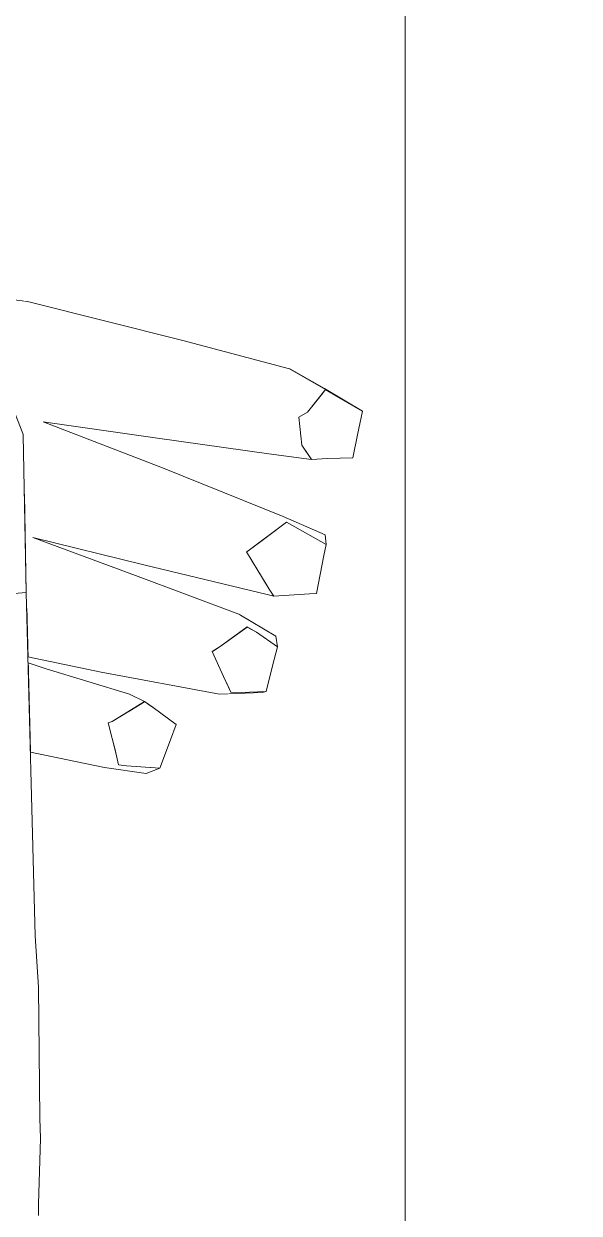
# Model space of a CAD drawing. Header units: millimetres. Extents: x -9413 to 8527, y -300 to 11224.
# Drawn here: x 2598.7 to 2726.4, y 1977.9 to 2251.6 of the extents above; entities that cross this region are included whole.
import ezdxf

# ---------------------------------------------------------------- set-up
doc = ezdxf.new("R2010")
doc.units = ezdxf.units.MM
doc.header["$MEASUREMENT"] = 0
doc.linetypes.add('Wipeout_Contour', pattern=[1000, 0, -1000])
doc.layers.add('ArchiCAD Doors', color=7, linetype='Continuous')
doc.layers.add('Interior - Furniture', color=7, linetype='Continuous')
for name, color, linetype, lineweight, true_color in [('ArchiCAD Doors_Pen_No__3', 7, 'Continuous', 18, 0xff6600), ('Interior - Furniture _Pen_No__24', 7, 'Continuous', 20, 0x029e21), ('Interior - Furniture _Pen_No__4', 7, 'Continuous', 20, 0x029e21)]:
    doc.layers.add(name, color=color, linetype=linetype, lineweight=lineweight, true_color=true_color)

# ---------------------------------------------------------------- blocks, each defined once
blk = doc.blocks.new('Section Elem_7_6')
at = {"color": 254, "linetype": 'Wipeout_Contour', "lineweight": 0, "ltscale": 49292.920306}
blk.add_wipeout([(2686.38, 1133.33), (2688.21, 1133.41), (2690.63, 1133.49), (2691.68, 1133.64), (2691.73, 1133.63), (2694.12, 1133.25), (2694.25, 1132.78), (2696.1, 1125.64), (2695.33, 1125.47), (2692.32, 1124.86), (2686.38, 1124.65), (2686.38, 1100), (2726.38, 1100), (2726.38, 1140), (2726.38, 3200), (2686.38, 3200)], dxfattribs=at).dxf.layer = 'ArchiCAD Doors'
at = {"color": 254, "linetype": 'Wipeout_Contour', "lineweight": 0, "ltscale": 217379.562384}
blk.add_wipeout([(2598.38, 2187.81), (2599.57, 2187.66), (2635.29, 2178.75), (2659.78, 2172.23), (2667.84, 2167.67), (2676.57, 2162.49), (2675.44, 2157.05), (2674.35, 2151.76), (2668.56, 2151.56), (2664.83, 2151.34), (2655.06, 2152.61), (2629.48, 2156.23), (2603.2, 2160), (2630.62, 2149.39), (2658.31, 2138.21), (2668, 2134.02), (2668.2, 2131.77), (2667.72, 2129.26), (2666.02, 2120.53), (2664.41, 2120.44), (2656.19, 2119.9), (2654.67, 2120.25), (2626.28, 2127.12), (2600.83, 2133.37), (2624.4, 2124.64), (2648.14, 2115.78), (2656.62, 2110.72), (2657.03, 2108.25), (2655.87, 2103.87), (2654.45, 2097.94), (2653.51, 2097.69), (2643.71, 2097.34), (2616.51, 2102.44), (2599.67, 2105.95), (2599.71, 2104.53), (2603.9, 2103.19), (2623.04, 2097.35), (2626.49, 2095.62), (2628.45, 2094.27), (2633.77, 2090.4), (2632.44, 2086.85), (2629.98, 2080.28), (2626.84, 2079.11), (2617.29, 2080.47), (2600.25, 2084), (2601.36, 2041.77), (2602.1, 2029.95), (2602.4, 1999.76), (2602.57, 1995.11), (2602.09, 1980.01), (2602.14, 1977.35), (2601.79, 1977.05), (2601.7, 1977), (2598.38, 1976.46), (2598.38, 1300), (2686.38, 1300), (2686.38, 3112), (2598.38, 3112), (2598.38, 2444.7), (2600.4, 2436.25), (2598.38, 2435.54), (2598.38, 2401.21), (2598.68, 2400.28), (2598.38, 2399.92)], dxfattribs=at).dxf.layer = 'ArchiCAD Doors'
at = {"layer": 'ArchiCAD Doors_Pen_No__3', "linetype": 'Continuous'}
blk.add_line((2686.38, 1133.33), (2686.38, 3200), dxfattribs=at)
blk = doc.blocks.new('Section Elem_44_6')
at = {"color": 254, "linetype": 'Wipeout_Contour', "lineweight": 0, "ltscale": 10180.674286}
blk.add_wipeout([(2590.37, 2187.67), (2599.57, 2187.66), (2592.3, 2188.57)], dxfattribs=at).dxf.layer = 'Interior - Furniture'
at = {"color": 254, "linetype": 'Wipeout_Contour', "lineweight": 0, "ltscale": 20573.451359}
blk.add_wipeout([(2661.96, 2161.1), (2662.64, 2154.64), (2663.02, 2154.07), (2664.57, 2153.66), (2667.69, 2167), (2663.96, 2162.26)], dxfattribs=at).dxf.layer = 'Interior - Furniture'
at = {"color": 254, "linetype": 'Wipeout_Contour', "lineweight": 0, "ltscale": 23633.279723}
blk.add_wipeout([(2603.2, 2160), (2597.75, 2159.17), (2598.47, 2157.34), (2598.56, 2157.09), (2598.6, 2156.97), (2598.86, 2143.44), (2602.14, 2142.8)], dxfattribs=at).dxf.layer = 'Interior - Furniture'
at = {"color": 254, "linetype": 'Wipeout_Contour', "lineweight": 0, "ltscale": 13608.545638}
blk.add_wipeout([(2665.45, 2121.38), (2655.87, 2120.38), (2656.19, 2119.9), (2664.41, 2120.44)], dxfattribs=at).dxf.layer = 'Interior - Furniture'
at = {"color": 254, "linetype": 'Wipeout_Contour', "lineweight": 0, "ltscale": 10168.797701}
blk.add_wipeout([(2648.14, 2115.78), (2650.04, 2112.85), (2652.18, 2111.58)], dxfattribs=at).dxf.layer = 'Interior - Furniture'
at = {"color": 254, "linetype": 'Wipeout_Contour', "lineweight": 0, "ltscale": 10139.488488}
blk.add_wipeout([(2639.72, 2108.22), (2642.03, 2107.19), (2643.86, 2108.32)], dxfattribs=at).dxf.layer = 'Interior - Furniture'
at = {"color": 254, "linetype": 'Wipeout_Contour', "lineweight": 0, "ltscale": 10129.282888}
blk.add_wipeout([(2643.71, 2097.34), (2646.3, 2097.83), (2644.6, 2101.39)], dxfattribs=at).dxf.layer = 'Interior - Furniture'
at = {"color": 254, "linetype": 'Wipeout_Contour', "lineweight": 0, "ltscale": 10036.914045}
blk.add_wipeout([(2617.29, 2080.47), (2620.48, 2081.11), (2619.89, 2083.88)], dxfattribs=at).dxf.layer = 'Interior - Furniture'
at = {"color": 254, "linetype": 'Wipeout_Contour', "lineweight": 0, "ltscale": 29251.843921}
blk.add_wipeout([(2550.43, 1987.59), (2550.87, 1970.05), (2552.7, 1970.22), (2583.17, 1975.57), (2586.26, 1976.51), (2594.31, 1976.74), (2598.96, 1976.83), (2602.14, 1977.35), (2602.09, 1980.01)], dxfattribs=at).dxf.layer = 'Interior - Furniture'
at = {"color": 254, "linetype": 'Wipeout_Contour', "lineweight": 0, "ltscale": 13528.97371}
blk.add_wipeout([(2600.9, 2170.61), (2594.28, 2168.08), (2597.75, 2159.17), (2603.2, 2160)], dxfattribs=at).dxf.layer = 'Interior - Furniture'
at = {"color": 254, "linetype": 'Wipeout_Contour', "lineweight": 0, "ltscale": 10314.347991}
blk.add_wipeout([(2668.05, 2167.46), (2668.02, 2167.42), (2671.15, 2165.59)], dxfattribs=at).dxf.layer = 'Interior - Furniture'
at = {"color": 254, "linetype": 'Wipeout_Contour', "lineweight": 0, "ltscale": 10267.82842}
blk.add_wipeout([(2655.06, 2152.61), (2664.83, 2151.34), (2662.64, 2154.64)], dxfattribs=at).dxf.layer = 'Interior - Furniture'
at = {"color": 254, "linetype": 'Wipeout_Contour', "lineweight": 0, "ltscale": 13466.6689}
blk.add_wipeout([(2598.86, 2143.44), (2599.03, 2134.09), (2600.83, 2133.37), (2602.14, 2142.8)], dxfattribs=at).dxf.layer = 'Interior - Furniture'
at = {"color": 254, "linetype": 'Wipeout_Contour', "lineweight": 0, "ltscale": 10217.932871}
blk.add_wipeout([(2665.45, 2121.38), (2664.41, 2120.44), (2666.02, 2120.53)], dxfattribs=at).dxf.layer = 'Interior - Furniture'
at = {"color": 254, "linetype": 'Wipeout_Contour', "lineweight": 0, "ltscale": 13564.093533}
blk.add_wipeout([(2657.03, 2108.25), (2656.62, 2110.72), (2648.14, 2115.78), (2652.18, 2111.58)], dxfattribs=at).dxf.layer = 'Interior - Furniture'
at = {"color": 254, "linetype": 'Wipeout_Contour', "lineweight": 0, "ltscale": 13390.964902}
blk.add_wipeout([(2618.08, 2090.74), (2616.3, 2090.81), (2617.29, 2080.47), (2619.89, 2083.88)], dxfattribs=at).dxf.layer = 'Interior - Furniture'
at = {"color": 254, "linetype": 'Wipeout_Contour', "lineweight": 0, "ltscale": 9782.130277}
blk.add_wipeout([(2550.43, 1987.59), (2602.09, 1980.01), (2602.57, 1995.11)], dxfattribs=at).dxf.layer = 'Interior - Furniture'
at = {"color": 254, "linetype": 'Wipeout_Contour', "lineweight": 0, "ltscale": 10151.172422}
blk.add_wipeout([(2592.89, 2171.65), (2594.28, 2168.08), (2600.9, 2170.61)], dxfattribs=at).dxf.layer = 'Interior - Furniture'
at = {"color": 254, "linetype": 'Wipeout_Contour', "lineweight": 0, "ltscale": 17188.558258}
blk.add_wipeout([(2659.78, 2172.23), (2668.05, 2167.46), (2671.15, 2165.59), (2676.57, 2162.49), (2667.84, 2167.67)], dxfattribs=at).dxf.layer = 'Interior - Furniture'
at = {"color": 254, "linetype": 'Wipeout_Contour', "lineweight": 0, "ltscale": 10087.782832}
blk.add_wipeout([(2599.03, 2134.09), (2599.11, 2130.06), (2600.83, 2133.37)], dxfattribs=at).dxf.layer = 'Interior - Furniture'
at = {"color": 254, "linetype": 'Wipeout_Contour', "lineweight": 0, "ltscale": 13538.22726}
blk.add_wipeout([(2650.04, 2112.85), (2648.14, 2115.78), (2639.72, 2108.22), (2643.86, 2108.32)], dxfattribs=at).dxf.layer = 'Interior - Furniture'
at = {"color": 254, "linetype": 'Wipeout_Contour', "lineweight": 0, "ltscale": 13418.950509}
blk.add_wipeout([(2626.49, 2095.62), (2623.04, 2097.35), (2616.3, 2090.81), (2619.02, 2091.09)], dxfattribs=at).dxf.layer = 'Interior - Furniture'
at = {"color": 254, "linetype": 'Wipeout_Contour', "lineweight": 0, "ltscale": 13394.545239}
blk.add_wipeout([(2617.29, 2080.47), (2626.84, 2079.11), (2629.98, 2080.28), (2622.33, 2080.88)], dxfattribs=at).dxf.layer = 'Interior - Furniture'
at = {"color": 254, "linetype": 'Wipeout_Contour', "lineweight": 0, "ltscale": 13050.015605}
blk.add_wipeout([(2602.4, 1999.76), (2549.26, 2024.85), (2550.43, 1987.59), (2602.57, 1995.11)], dxfattribs=at).dxf.layer = 'Interior - Furniture'
at = {"color": 254, "linetype": 'Wipeout_Contour', "lineweight": 0, "ltscale": 13553.994785}
blk.add_wipeout([(2599.57, 2187.66), (2587.61, 2185.18), (2592.89, 2171.65), (2600.9, 2170.61)], dxfattribs=at).dxf.layer = 'Interior - Furniture'
at = {"color": 254, "linetype": 'Wipeout_Contour', "lineweight": 0, "ltscale": 10286.462127}
blk.add_wipeout([(2657.89, 2162.82), (2661.96, 2161.1), (2663.96, 2162.26)], dxfattribs=at).dxf.layer = 'Interior - Furniture'
at = {"color": 254, "linetype": 'Wipeout_Contour', "lineweight": 0, "ltscale": 13510.101179}
blk.add_wipeout([(2642.03, 2107.19), (2639.72, 2108.22), (2643.71, 2097.34), (2644.6, 2101.39)], dxfattribs=at).dxf.layer = 'Interior - Furniture'
at = {"color": 254, "linetype": 'Wipeout_Contour', "lineweight": 0, "ltscale": 10081.245302}
blk.add_wipeout([(2626.49, 2095.62), (2626.29, 2095.5), (2628.45, 2094.27)], dxfattribs=at).dxf.layer = 'Interior - Furniture'
at = {"color": 254, "linetype": 'Wipeout_Contour', "lineweight": 0, "ltscale": 10050.659497}
blk.add_wipeout([(2616.3, 2090.81), (2618.08, 2090.74), (2619.02, 2091.09)], dxfattribs=at).dxf.layer = 'Interior - Furniture'
at = {"color": 254, "linetype": 'Wipeout_Contour', "lineweight": 0, "ltscale": 10037.382461}
blk.add_wipeout([(2620.48, 2081.11), (2617.29, 2080.47), (2622.33, 2080.88)], dxfattribs=at).dxf.layer = 'Interior - Furniture'
at = {"color": 254, "linetype": 'Wipeout_Contour', "lineweight": 0, "ltscale": 9837.618326}
blk.add_wipeout([(2602.1, 2029.95), (2549.26, 2024.85), (2602.4, 1999.76)], dxfattribs=at).dxf.layer = 'Interior - Furniture'
at = {"color": 254, "linetype": 'Wipeout_Contour', "lineweight": 0, "ltscale": 13563.013892}
blk.add_wipeout([(2587.21, 2186.2), (2587.61, 2185.18), (2599.57, 2187.66), (2590.37, 2187.67)], dxfattribs=at).dxf.layer = 'Interior - Furniture'
at = {"color": 254, "linetype": 'Wipeout_Contour', "lineweight": 0, "ltscale": 13729.207385}
blk.add_wipeout([(2668.05, 2167.46), (2659.78, 2172.23), (2657.89, 2162.82), (2663.96, 2162.26)], dxfattribs=at).dxf.layer = 'Interior - Furniture'
at = {"color": 254, "linetype": 'Wipeout_Contour', "lineweight": 0, "ltscale": 13519.109321}
blk.add_wipeout([(2643.71, 2097.34), (2653.51, 2097.69), (2654.45, 2097.94), (2648.71, 2097.69)], dxfattribs=at).dxf.layer = 'Interior - Furniture'
at = {"color": 254, "linetype": 'Wipeout_Contour', "lineweight": 0, "ltscale": 16803.785678}
blk.add_wipeout([(2626.29, 2095.5), (2625.8, 2095.2), (2630.93, 2091.22), (2633.77, 2090.4), (2628.45, 2094.27)], dxfattribs=at).dxf.layer = 'Interior - Furniture'
at = {"color": 254, "linetype": 'Wipeout_Contour', "lineweight": 0, "ltscale": 10279.82191}
blk.add_wipeout([(2657.89, 2162.82), (2659.78, 2172.23), (2635.29, 2178.75)], dxfattribs=at).dxf.layer = 'Interior - Furniture'
at = {"color": 254, "linetype": 'Wipeout_Contour', "lineweight": 0, "ltscale": 13753.885851}
blk.add_wipeout([(2668.02, 2167.42), (2675.44, 2157.05), (2676.57, 2162.49), (2671.15, 2165.59)], dxfattribs=at).dxf.layer = 'Interior - Furniture'
at = {"color": 254, "linetype": 'Wipeout_Contour', "lineweight": 0, "ltscale": 16937.036151}
blk.add_wipeout([(2653.56, 2097.91), (2654.45, 2097.94), (2655.87, 2103.87), (2656.4, 2108.68), (2656.17, 2108.84)], dxfattribs=at).dxf.layer = 'Interior - Furniture'
at = {"color": 254, "linetype": 'Wipeout_Contour', "lineweight": 0, "ltscale": 10130.445448}
blk.add_wipeout([(2646.3, 2097.83), (2643.71, 2097.34), (2648.71, 2097.69)], dxfattribs=at).dxf.layer = 'Interior - Furniture'
at = {"color": 254, "linetype": 'Wipeout_Contour', "lineweight": 0, "ltscale": 23468.469419}
blk.add_wipeout([(2618.08, 2090.74), (2619.39, 2085.77), (2625.1, 2080.66), (2627.3, 2080.49), (2630.93, 2091.22), (2622.7, 2093.32), (2619.02, 2091.09)], dxfattribs=at).dxf.layer = 'Interior - Furniture'
at = {"layer": 'Interior - Furniture _Pen_No__4', "linetype": 'Continuous'}
blk.add_line((2659.86, 2172.18), (2659.78, 2172.23), dxfattribs=at)
at = {"color": 254, "linetype": 'Wipeout_Contour', "lineweight": 0, "ltscale": 10254.191116}
blk.add_wipeout([(2635.29, 2178.75), (2630.82, 2166.55), (2657.89, 2162.82)], dxfattribs=at).dxf.layer = 'Interior - Furniture'
at = {"color": 254, "linetype": 'Wipeout_Contour', "lineweight": 0, "ltscale": 10171.928867}
blk.add_wipeout([(2655.87, 2103.87), (2657.03, 2108.25), (2656.4, 2108.68)], dxfattribs=at).dxf.layer = 'Interior - Furniture'
at = {"color": 254, "linetype": 'Wipeout_Contour', "lineweight": 0, "ltscale": 10077.821867}
blk.add_wipeout([(2624.18, 2094.21), (2630.93, 2091.22), (2625.8, 2095.2)], dxfattribs=at).dxf.layer = 'Interior - Furniture'
at = {"color": 254, "linetype": 'Wipeout_Contour', "lineweight": 0, "ltscale": 16739.704735}
blk.add_wipeout([(2625.1, 2080.66), (2619.39, 2085.77), (2619.89, 2083.88), (2620.48, 2081.11), (2622.33, 2080.88)], dxfattribs=at).dxf.layer = 'Interior - Furniture'
at = {"color": 254, "linetype": 'Wipeout_Contour', "lineweight": 0, "ltscale": 10204.908298}
blk.add_wipeout([(2599.57, 2187.66), (2600.9, 2170.61), (2635.29, 2178.75)], dxfattribs=at).dxf.layer = 'Interior - Furniture'
at = {"color": 254, "linetype": 'Wipeout_Contour', "lineweight": 0, "ltscale": 13698.508565}
blk.add_wipeout([(2661.96, 2161.1), (2657.89, 2162.82), (2655.06, 2152.61), (2662.64, 2154.64)], dxfattribs=at).dxf.layer = 'Interior - Furniture'
at = {"color": 254, "linetype": 'Wipeout_Contour', "lineweight": 0, "ltscale": 27086.449134}
blk.add_wipeout([(2643.86, 2108.32), (2642.08, 2107.22), (2653.27, 2097.89), (2653.56, 2097.91), (2656.17, 2108.84), (2652.18, 2111.58), (2650.34, 2112.67), (2649.95, 2112.79)], dxfattribs=at).dxf.layer = 'Interior - Furniture'
at = {"color": 254, "linetype": 'Wipeout_Contour', "lineweight": 0, "ltscale": 10074.234389}
blk.add_wipeout([(2624.18, 2094.21), (2622.7, 2093.32), (2630.93, 2091.22)], dxfattribs=at).dxf.layer = 'Interior - Furniture'
at = {"layer": 'Interior - Furniture _Pen_No__4', "linetype": 'Continuous'}
for p, q in [((2592.3, 2188.57), (2599.57, 2187.66)), ((2657.03, 2108.25), (2656.62, 2110.72))]:
    blk.add_line(p, q, dxfattribs=at)
at = {"color": 254, "linetype": 'Wipeout_Contour', "lineweight": 0, "ltscale": 10276.397647}
blk.add_wipeout([(2664.57, 2153.66), (2663.02, 2154.07), (2663.38, 2153.53)], dxfattribs=at).dxf.layer = 'Interior - Furniture'
at = {"color": 254, "linetype": 'Wipeout_Contour', "lineweight": 0, "ltscale": 10168.019658}
blk.add_wipeout([(2649.95, 2112.79), (2650.34, 2112.67), (2650.04, 2112.85)], dxfattribs=at).dxf.layer = 'Interior - Furniture'
at = {"color": 254, "linetype": 'Wipeout_Contour', "lineweight": 0, "ltscale": 20279.001933}
blk.add_wipeout([(2642.03, 2107.19), (2644.6, 2101.39), (2645.23, 2100.07), (2652.87, 2097.87), (2653.27, 2097.89), (2642.08, 2107.22)], dxfattribs=at).dxf.layer = 'Interior - Furniture'
at = {"color": 254, "linetype": 'Wipeout_Contour', "lineweight": 0, "ltscale": 13387.246733}
blk.add_wipeout([(2599.92, 2096.57), (2599.95, 2095.32), (2616.3, 2090.81), (2623.04, 2097.35)], dxfattribs=at).dxf.layer = 'Interior - Furniture'
at = {"color": 254, "linetype": 'Wipeout_Contour', "lineweight": 0, "ltscale": 10082.7627}
blk.add_wipeout([(2630.93, 2091.22), (2632.44, 2086.85), (2633.77, 2090.4)], dxfattribs=at).dxf.layer = 'Interior - Furniture'
at = {"layer": 'Interior - Furniture _Pen_No__24', "linetype": 'Continuous', "flags": 128}
for points in [[(2657.03, 2108.25), (2652.18, 2111.58), (2650.04, 2112.85)], [(2654.45, 2097.94), (2655.87, 2103.87), (2657.03, 2108.25)]]:
    blk.add_lwpolyline(points, dxfattribs=at)
at = {"color": 254, "linetype": 'Wipeout_Contour', "lineweight": 0, "ltscale": 17136.954667}
blk.add_wipeout([(2663.38, 2153.53), (2664.48, 2151.87), (2668.56, 2151.56), (2674.35, 2151.76), (2664.57, 2153.66)], dxfattribs=at).dxf.layer = 'Interior - Furniture'
at = {"color": 254, "linetype": 'Wipeout_Contour', "lineweight": 0, "ltscale": 10131.721116}
blk.add_wipeout([(2617.56, 2112.99), (2639.72, 2108.22), (2648.14, 2115.78)], dxfattribs=at).dxf.layer = 'Interior - Furniture'
at = {"color": 254, "linetype": 'Wipeout_Contour', "lineweight": 0, "ltscale": 13387.840732}
blk.add_wipeout([(2599.83, 2099.76), (2599.92, 2096.57), (2623.04, 2097.35), (2603.9, 2103.19)], dxfattribs=at).dxf.layer = 'Interior - Furniture'
at = {"color": 254, "linetype": 'Wipeout_Contour', "lineweight": 0, "ltscale": 13515.111768}
blk.add_wipeout([(2652.87, 2097.87), (2645.23, 2100.07), (2646.3, 2097.83), (2648.71, 2097.69)], dxfattribs=at).dxf.layer = 'Interior - Furniture'
at = {"color": 254, "linetype": 'Wipeout_Contour', "lineweight": 0, "ltscale": 13424.201766}
blk.add_wipeout([(2627.3, 2080.49), (2629.98, 2080.28), (2632.44, 2086.85), (2630.93, 2091.22)], dxfattribs=at).dxf.layer = 'Interior - Furniture'
at = {"layer": 'Interior - Furniture _Pen_No__24', "linetype": 'Continuous'}
blk.add_line((2661.96, 2161.1), (2662.64, 2154.64), dxfattribs=at)
at = {"layer": 'Interior - Furniture _Pen_No__24', "linetype": 'Continuous', "flags": 128}
for points in [[(2646.3, 2097.83), (2648.71, 2097.69), (2654.45, 2097.94)], [(2633.77, 2090.4), (2628.45, 2094.27), (2626.49, 2095.62)], [(2629.98, 2080.28), (2632.44, 2086.85), (2633.77, 2090.4)], [(2620.48, 2081.11), (2622.33, 2080.88), (2629.98, 2080.28)]]:
    blk.add_lwpolyline(points, dxfattribs=at)
at = {"layer": 'Interior - Furniture _Pen_No__4', "linetype": 'Continuous'}
for p, q in [((2654.45, 2097.94), (2653.51, 2097.69)), ((2629.98, 2080.28), (2626.84, 2079.11))]:
    blk.add_line(p, q, dxfattribs=at)
at = {"color": 254, "linetype": 'Wipeout_Contour', "lineweight": 0, "ltscale": 10277.907941}
blk.add_wipeout([(2664.48, 2151.87), (2664.83, 2151.34), (2668.56, 2151.56)], dxfattribs=at).dxf.layer = 'Interior - Furniture'
at = {"color": 254, "linetype": 'Wipeout_Contour', "lineweight": 0, "ltscale": 10130.212069}
blk.add_wipeout([(2617.56, 2112.99), (2648.14, 2115.78), (2624.4, 2124.64)], dxfattribs=at).dxf.layer = 'Interior - Furniture'
at = {"color": 254, "linetype": 'Wipeout_Contour', "lineweight": 0, "ltscale": 10033.588434}
blk.add_wipeout([(2603.9, 2103.19), (2599.75, 2103.03), (2599.83, 2099.76)], dxfattribs=at).dxf.layer = 'Interior - Furniture'
at = {"color": 254, "linetype": 'Wipeout_Contour', "lineweight": 0, "ltscale": 13370.103334}
blk.add_wipeout([(2599.95, 2095.32), (2600, 2093.37), (2617.29, 2080.47), (2616.3, 2090.81)], dxfattribs=at).dxf.layer = 'Interior - Furniture'
at = {"layer": 'Interior - Furniture _Pen_No__4', "linetype": 'Continuous'}
blk.add_line((2648.14, 2115.78), (2656.62, 2110.72), dxfattribs=at)
at = {"color": 254, "linetype": 'Wipeout_Contour', "lineweight": 0, "ltscale": 17169.635131}
blk.add_wipeout([(2664.57, 2153.66), (2674.35, 2151.76), (2675.44, 2157.05), (2668.02, 2167.42), (2667.69, 2167)], dxfattribs=at).dxf.layer = 'Interior - Furniture'
at = {"color": 254, "linetype": 'Wipeout_Contour', "lineweight": 0, "ltscale": 13595.717404}
blk.add_wipeout([(2649.93, 2130.07), (2649.43, 2130.39), (2654.67, 2120.25), (2655.09, 2121.54)], dxfattribs=at).dxf.layer = 'Interior - Furniture'
at = {"color": 254, "linetype": 'Wipeout_Contour', "lineweight": 0, "ltscale": 10116.718258}
blk.add_wipeout([(2643.71, 2097.34), (2639.72, 2108.22), (2617.56, 2112.99)], dxfattribs=at).dxf.layer = 'Interior - Furniture'
at = {"color": 254, "linetype": 'Wipeout_Contour', "lineweight": 0, "ltscale": 10035.970797}
blk.add_wipeout([(2599.71, 2104.53), (2599.75, 2103.03), (2603.9, 2103.19)], dxfattribs=at).dxf.layer = 'Interior - Furniture'
at = {"color": 254, "linetype": 'Wipeout_Contour', "lineweight": 0, "ltscale": 10013.981275}
blk.add_wipeout([(2600, 2093.37), (2600.25, 2084), (2617.29, 2080.47)], dxfattribs=at).dxf.layer = 'Interior - Furniture'
at = {"layer": 'Interior - Furniture _Pen_No__24', "linetype": 'Continuous'}
blk.add_line((2662.64, 2154.64), (2664.83, 2151.34), dxfattribs=at)
at = {"layer": 'Interior - Furniture _Pen_No__24', "linetype": 'Continuous', "flags": 128}
for points in [[(2668.05, 2167.46), (2663.96, 2162.26), (2661.96, 2161.1)], [(2676.57, 2162.49), (2671.15, 2165.59), (2668.05, 2167.46)], [(2674.35, 2151.76), (2675.44, 2157.05), (2676.57, 2162.49)], [(2664.83, 2151.34), (2668.56, 2151.56), (2674.35, 2151.76)], [(2626.49, 2095.62), (2619.02, 2091.09), (2618.08, 2090.74)], [(2618.08, 2090.74), (2619.89, 2083.88), (2620.48, 2081.11)]]:
    blk.add_lwpolyline(points, dxfattribs=at)
at = {"layer": 'Interior - Furniture _Pen_No__4', "linetype": 'Continuous'}
for p, q in [((2668.05, 2167.46), (2659.78, 2172.23)), ((2667.84, 2167.67), (2659.86, 2172.18)), ((2676.57, 2162.49), (2667.84, 2167.67)), ((2671.15, 2165.59), (2668.02, 2167.42)), ((2617.29, 2080.47), (2626.84, 2079.11))]:
    blk.add_line(p, q, dxfattribs=at)
at = {"color": 254, "linetype": 'Wipeout_Contour', "lineweight": 0, "ltscale": 13622.816797}
blk.add_wipeout([(2659.1, 2136.96), (2658.31, 2138.21), (2649.43, 2130.39), (2650.27, 2130.29)], dxfattribs=at).dxf.layer = 'Interior - Furniture'
at = {"color": 254, "linetype": 'Wipeout_Contour', "lineweight": 0, "ltscale": 10194.480063}
blk.add_wipeout([(2654.67, 2120.25), (2656.19, 2119.9), (2655.09, 2121.54)], dxfattribs=at).dxf.layer = 'Interior - Furniture'
at = {"color": 254, "linetype": 'Wipeout_Contour', "lineweight": 0, "ltscale": 10095.392518}
blk.add_wipeout([(2616.51, 2102.44), (2643.71, 2097.34), (2617.56, 2112.99)], dxfattribs=at).dxf.layer = 'Interior - Furniture'
at = {"layer": 'Interior - Furniture _Pen_No__24', "linetype": 'Continuous', "flags": 128}
for points in [[(2650.04, 2112.85), (2643.86, 2108.32), (2642.03, 2107.19)], [(2642.03, 2107.19), (2644.6, 2101.39), (2646.3, 2097.83)]]:
    blk.add_lwpolyline(points, dxfattribs=at)
at = {"layer": 'Interior - Furniture _Pen_No__4', "linetype": 'Continuous'}
for p, q in [((2626.49, 2095.62), (2623.04, 2097.35)), ((2643.71, 2097.34), (2653.51, 2097.69))]:
    blk.add_line(p, q, dxfattribs=at)
at = {"color": 254, "linetype": 'Wipeout_Contour', "lineweight": 0, "ltscale": 10234.366989}
blk.add_wipeout([(2658.31, 2138.21), (2659.1, 2136.96), (2659.79, 2136.56)], dxfattribs=at).dxf.layer = 'Interior - Furniture'
at = {"color": 254, "linetype": 'Wipeout_Contour', "lineweight": 0, "ltscale": 10199.958298}
blk.add_wipeout([(2649.43, 2130.39), (2649.93, 2130.07), (2650.27, 2130.29)], dxfattribs=at).dxf.layer = 'Interior - Furniture'
at = {"color": 254, "linetype": 'Wipeout_Contour', "lineweight": 0, "ltscale": 13447.312523}
blk.add_wipeout([(2624.4, 2124.64), (2599.3, 2119.77), (2599.37, 2117.15), (2617.56, 2112.99)], dxfattribs=at).dxf.layer = 'Interior - Furniture'
at = {"color": 254, "linetype": 'Wipeout_Contour', "lineweight": 0, "ltscale": 13602.931347}
blk.add_wipeout([(2652.79, 2125.34), (2655.09, 2121.54), (2655.87, 2120.38), (2665.45, 2121.38)], dxfattribs=at).dxf.layer = 'Interior - Furniture'
at = {"color": 254, "linetype": 'Wipeout_Contour', "lineweight": 0, "ltscale": 13654.831646}
blk.add_wipeout([(2668.2, 2131.77), (2668, 2134.02), (2658.31, 2138.21), (2659.79, 2136.56)], dxfattribs=at).dxf.layer = 'Interior - Furniture'
at = {"color": 254, "linetype": 'Wipeout_Contour', "lineweight": 0, "ltscale": 16810.56868}
blk.add_wipeout([(2599.11, 2130.06), (2599.28, 2120.76), (2599.3, 2119.77), (2624.4, 2124.64), (2600.83, 2133.37)], dxfattribs=at).dxf.layer = 'Interior - Furniture'
at = {"color": 254, "linetype": 'Wipeout_Contour', "lineweight": 0, "ltscale": 10065.12547}
blk.add_wipeout([(2599.37, 2117.15), (2599.55, 2110.43), (2617.56, 2112.99)], dxfattribs=at).dxf.layer = 'Interior - Furniture'
at = {"color": 254, "linetype": 'Wipeout_Contour', "lineweight": 0, "ltscale": 16706.190812}
blk.add_wipeout([(2559.11, 2117.49), (2599.28, 2120.76), (2598.6, 2156.97), (2560.92, 2124.61), (2559.61, 2123.23)], dxfattribs=at).dxf.layer = 'Interior - Furniture'
at = {"color": 254, "linetype": 'Wipeout_Contour', "lineweight": 0, "ltscale": 10195.554696}
blk.add_wipeout([(2624.24, 2136.99), (2649.43, 2130.39), (2658.31, 2138.21)], dxfattribs=at).dxf.layer = 'Interior - Furniture'
at = {"color": 254, "linetype": 'Wipeout_Contour', "lineweight": 0, "ltscale": 13414.629818}
blk.add_wipeout([(2599.55, 2110.43), (2599.67, 2105.95), (2616.51, 2102.44), (2617.56, 2112.99)], dxfattribs=at).dxf.layer = 'Interior - Furniture'
at = {"layer": 'Interior - Furniture _Pen_No__4', "linetype": 'Continuous'}
for p, q in [((2623.04, 2097.35), (2603.9, 2103.19)), ((2643.71, 2097.34), (2616.51, 2102.44))]:
    blk.add_line(p, q, dxfattribs=at)
at = {"color": 254, "linetype": 'Wipeout_Contour', "lineweight": 0, "ltscale": 10192.864753}
blk.add_wipeout([(2658.31, 2138.21), (2630.62, 2149.39), (2624.24, 2136.99)], dxfattribs=at).dxf.layer = 'Interior - Furniture'
at = {"color": 254, "linetype": 'Wipeout_Contour', "lineweight": 0, "ltscale": 23254.77919}
blk.add_wipeout([(2559.11, 2117.49), (2558.84, 2114.19), (2566.27, 2106.28), (2563.59, 2104.13), (2561.5, 2102.39), (2601.36, 2041.77), (2599.28, 2120.76)], dxfattribs=at).dxf.layer = 'Interior - Furniture'
at = {"layer": 'Interior - Furniture _Pen_No__4', "linetype": 'Continuous'}
blk.add_line((2599.28, 2120.76), (2559.08, 2117.49), dxfattribs=at)
at = {"color": 254, "linetype": 'Wipeout_Contour', "lineweight": 0, "ltscale": 17048.001622}
blk.add_wipeout([(2659.1, 2136.96), (2652.51, 2131.98), (2665.45, 2121.38), (2667.61, 2132.1), (2659.79, 2136.56)], dxfattribs=at).dxf.layer = 'Interior - Furniture'
at = {"color": 254, "linetype": 'Wipeout_Contour', "lineweight": 0, "ltscale": 19788.221617}
blk.add_wipeout([(2549.26, 2024.85), (2602.1, 2029.95), (2601.36, 2041.77), (2561.5, 2102.39), (2556.41, 2097.44), (2551.45, 2099.72)], dxfattribs=at).dxf.layer = 'Interior - Furniture'
at = {"layer": 'Interior - Furniture _Pen_No__4', "linetype": 'Continuous'}
for p, q in [((2658.31, 2138.21), (2668, 2134.02)), ((2599.67, 2105.95), (2616.51, 2102.44)), ((2599.71, 2104.53), (2603.9, 2103.19)), ((2617.29, 2080.47), (2600.25, 2084))]:
    blk.add_line(p, q, dxfattribs=at)
at = {"color": 254, "linetype": 'Wipeout_Contour', "lineweight": 0, "ltscale": 17010.289663}
blk.add_wipeout([(2650.27, 2130.29), (2649.93, 2130.07), (2652.79, 2125.34), (2665.45, 2121.38), (2652.51, 2131.98)], dxfattribs=at).dxf.layer = 'Interior - Furniture'
at = {"color": 254, "linetype": 'Wipeout_Contour', "lineweight": 0, "ltscale": 17056.188212}
blk.add_wipeout([(2665.45, 2121.38), (2666.02, 2120.53), (2667.72, 2129.26), (2667.88, 2131.95), (2667.61, 2132.1)], dxfattribs=at).dxf.layer = 'Interior - Furniture'
at = {"color": 254, "linetype": 'Wipeout_Contour', "lineweight": 0, "ltscale": 10176.677912}
blk.add_wipeout([(2649.43, 2130.39), (2626.28, 2127.12), (2654.67, 2120.25)], dxfattribs=at).dxf.layer = 'Interior - Furniture'
at = {"layer": 'Interior - Furniture _Pen_No__24', "linetype": 'Continuous', "flags": 128}
blk.add_lwpolyline([(2656.19, 2119.9), (2664.41, 2120.44), (2666.02, 2120.53)], dxfattribs=at)
at = {"layer": 'Interior - Furniture _Pen_No__4', "linetype": 'Continuous'}
for p, q in [((2648.14, 2115.78), (2624.4, 2124.64)), ((2656.19, 2119.9), (2654.67, 2120.25))]:
    blk.add_line(p, q, dxfattribs=at)
at = {"color": 254, "linetype": 'Wipeout_Contour', "lineweight": 0, "ltscale": 10163.84726}
blk.add_wipeout([(2624.24, 2136.99), (2626.28, 2127.12), (2649.43, 2130.39)], dxfattribs=at).dxf.layer = 'Interior - Furniture'
at = {"color": 254, "linetype": 'Wipeout_Contour', "lineweight": 0, "ltscale": 10243.970331}
blk.add_wipeout([(2667.72, 2129.26), (2668.2, 2131.77), (2667.88, 2131.95)], dxfattribs=at).dxf.layer = 'Interior - Furniture'
at = {"layer": 'Interior - Furniture _Pen_No__24', "linetype": 'Continuous', "flags": 128}
for points in [[(2659.1, 2136.96), (2650.27, 2130.29), (2649.93, 2130.07)], [(2668.2, 2131.77), (2659.79, 2136.56), (2659.1, 2136.96)], [(2649.93, 2130.07), (2655.09, 2121.54), (2656.19, 2119.9)], [(2666.02, 2120.53), (2667.72, 2129.26), (2668.2, 2131.77)]]:
    blk.add_lwpolyline(points, dxfattribs=at)
at = {"layer": 'Interior - Furniture _Pen_No__4', "linetype": 'Continuous'}
blk.add_line((2668.2, 2131.77), (2668, 2134.02), dxfattribs=at)
at = {"color": 254, "linetype": 'Wipeout_Contour', "lineweight": 0, "ltscale": 10137.975861}
blk.add_wipeout([(2603.2, 2160), (2602.14, 2142.8), (2624.24, 2136.99)], dxfattribs=at).dxf.layer = 'Interior - Furniture'
at = {"color": 254, "linetype": 'Wipeout_Contour', "lineweight": 0, "ltscale": 10163.798979}
blk.add_wipeout([(2603.2, 2160), (2624.24, 2136.99), (2630.62, 2149.39)], dxfattribs=at).dxf.layer = 'Interior - Furniture'
at = {"layer": 'Interior - Furniture _Pen_No__4', "linetype": 'Continuous'}
blk.add_line((2658.31, 2138.21), (2630.62, 2149.39), dxfattribs=at)
at = {"color": 254, "linetype": 'Wipeout_Contour', "lineweight": 0, "ltscale": 10252.674879}
blk.add_wipeout([(2655.06, 2152.61), (2657.89, 2162.82), (2630.82, 2166.55)], dxfattribs=at).dxf.layer = 'Interior - Furniture'
at = {"color": 254, "linetype": 'Wipeout_Contour', "lineweight": 0, "ltscale": 10114.651105}
blk.add_wipeout([(2602.14, 2142.8), (2600.83, 2133.37), (2626.28, 2127.12)], dxfattribs=at).dxf.layer = 'Interior - Furniture'
at = {"color": 254, "linetype": 'Wipeout_Contour', "lineweight": 0, "ltscale": 10226.860248}
blk.add_wipeout([(2630.82, 2166.55), (2629.48, 2156.23), (2655.06, 2152.61)], dxfattribs=at).dxf.layer = 'Interior - Furniture'
at = {"color": 254, "linetype": 'Wipeout_Contour', "lineweight": 0, "ltscale": 10134.541296}
blk.add_wipeout([(2624.24, 2136.99), (2602.14, 2142.8), (2626.28, 2127.12)], dxfattribs=at).dxf.layer = 'Interior - Furniture'
at = {"layer": 'Interior - Furniture _Pen_No__4', "linetype": 'Continuous'}
for p, q in [((2664.83, 2151.34), (2655.06, 2152.61)), ((2600.83, 2133.37), (2624.4, 2124.64)), ((2600.83, 2133.37), (2626.28, 2127.12)), ((2654.67, 2120.25), (2626.28, 2127.12))]:
    blk.add_line(p, q, dxfattribs=at)
at = {"color": 254, "linetype": 'Wipeout_Contour', "lineweight": 0, "ltscale": 10214.682429}
blk.add_wipeout([(2635.29, 2178.75), (2600.9, 2170.61), (2630.82, 2166.55)], dxfattribs=at).dxf.layer = 'Interior - Furniture'
at = {"layer": 'Interior - Furniture _Pen_No__4', "linetype": 'Continuous'}
for p in [(2599.57, 2187.66), (2659.78, 2172.23)]:
    blk.add_line(p, (2635.29, 2178.75), dxfattribs=at)
at = {"color": 254, "linetype": 'Wipeout_Contour', "lineweight": 0, "ltscale": 10178.800562}
blk.add_wipeout([(2600.9, 2170.61), (2603.2, 2160), (2630.82, 2166.55)], dxfattribs=at).dxf.layer = 'Interior - Furniture'
at = {"color": 254, "linetype": 'Wipeout_Contour', "lineweight": 0, "ltscale": 10190.824971}
blk.add_wipeout([(2630.82, 2166.55), (2603.2, 2160), (2629.48, 2156.23)], dxfattribs=at).dxf.layer = 'Interior - Furniture'
at = {"layer": 'Interior - Furniture _Pen_No__24', "linetype": 'Continuous', "flags": 128}
blk.add_lwpolyline([(2602.14, 1977.35), (2602.09, 1980.01), (2602.57, 1995.11), (2602.4, 1999.76), (2602.1, 2029.95), (2601.36, 2041.77), (2599.28, 2120.76), (2598.6, 2156.97), (2598.56, 2157.09), (2598.47, 2157.34), (2585.73, 2190), (2575.18, 2214.51), (2564.63, 2236.05)], dxfattribs=at)
at = {"layer": 'Interior - Furniture _Pen_No__4', "linetype": 'Continuous'}
for p, q in [((2603.2, 2160), (2630.62, 2149.39)), ((2603.2, 2160), (2629.48, 2156.23)), ((2655.06, 2152.61), (2629.48, 2156.23))]:
    blk.add_line(p, q, dxfattribs=at)

msp = doc.modelspace()

# ---------------------------------------------------------------- block references
at = {"layer": 'ArchiCAD Doors'}
msp.add_blockref('Section Elem_7_6', (0, 0), dxfattribs=at)

# ---------------------------------------------------------------- next in the draw order: block references
at = {"layer": 'Interior - Furniture'}
msp.add_blockref('Section Elem_44_6', (0, 0), dxfattribs=at)

doc.saveas('drawing.dxf')
